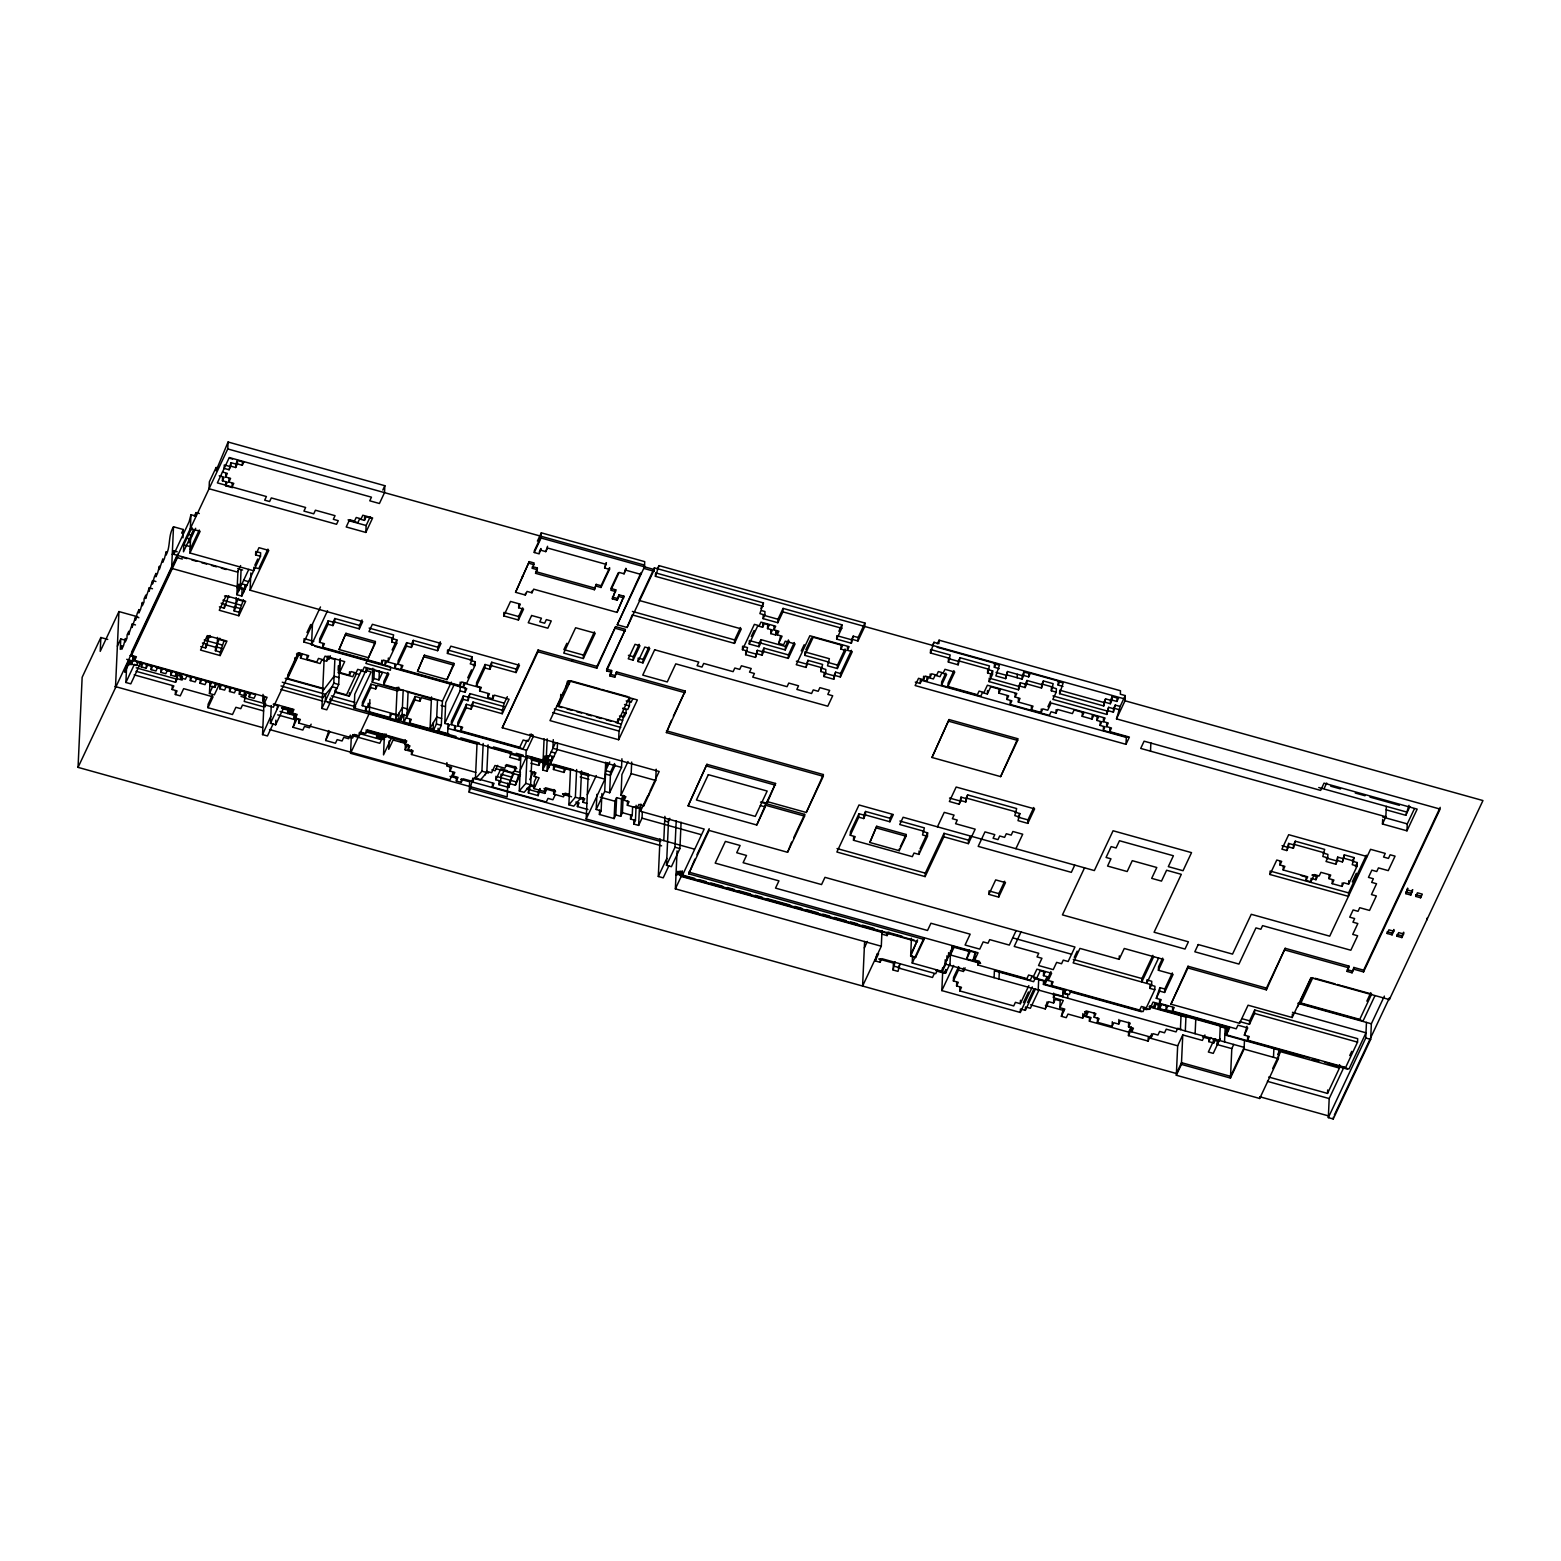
<?xml version="1.0" encoding="UTF-8"?>
<svg xmlns="http://www.w3.org/2000/svg" width="1561" height="1561" viewBox="0 0 1561 1561"><rect width="100%" height="100%" fill="white"/><g stroke="black" fill="none" stroke-linecap="round" stroke-linejoin="round"><path stroke-width="1.5" d="M945.244 959.683L945.049 964.015L1244.156 1047.372L1230.536 1076.329L1181.501 1062.67L1176.409 1073.519L78.05 767.368L82.148 677.298L100.86 637.512L107.729 639.425M100.86 637.512L100.216 651.366L118.948 611.561L137.641 616.771M115.475 687.777L118.948 611.561M124.685 640.049L120.763 638.956L120.295 649.356L121.992 645.727L121.836 649.2L123.553 645.571L125.407 638.488L125.251 641.961L126.948 638.351L127.104 634.878L128.802 631.268L128.646 634.722L132.217 624.029L135.475 624.927M140.997 662.137L130.792 683.855L125.895 682.489L126.675 665.162M128.217 665.006L128.373 661.552L124.821 672.245L129.914 661.396L129.758 664.849L131.456 661.24M132.217 624.029L132.061 627.483L135.612 616.79L138.87 617.707M438.114 728.285L437.919 732.616L441.314 725.377L442.426 701.143L383.713 684.772L388.826 673.923L364.318 667.074L362.601 670.703L357.703 669.337L356.006 672.947L351.108 671.581L349.391 675.211L339.596 672.479L344.688 661.61L325.078 656.147L323.381 659.776L318.483 658.41L316.785 662.02L306.971 659.288L308.668 655.659L298.873 652.927L273.351 707.211L263.672 704.518L267.087 697.279L134.695 660.381L136.392 656.771L131.495 655.405L131.651 651.932L176.569 556.399M131.3 664.693L133.309 657.064L133.153 660.537L255.731 694.704L254.033 698.313L249.136 696.947L249.292 693.494L244.375 692.128L244.218 695.582L239.321 694.216L239.477 690.762L234.579 689.396M135.612 616.79L135.456 620.244L137.309 613.161L139.007 609.551L138.851 613.005L140.549 609.395L142.422 602.312L142.266 605.785L143.963 602.156L144.119 598.702L145.817 595.073L145.661 598.546L149.232 587.834L152.49 588.751M134.695 660.381L134.851 656.927L129.953 655.542M147.866 664.635L146.168 668.264L141.251 666.879L141.407 663.425L136.509 662.059M149.232 587.834L149.056 591.307L152.627 580.594L155.885 581.512M146.168 668.264L146.324 664.791L151.222 666.157L151.066 669.63L155.963 670.996L157.661 667.367M152.627 580.594L152.471 584.068L154.324 576.985L156.022 573.355L155.866 576.829L157.563 573.219L159.437 566.136L159.281 569.589L162.832 558.897L162.676 562.35L164.373 558.74L166.227 551.657L166.071 555.111C170.812 546.233 167.944 535.462 173.505 526.779L183.32 529.511L182.949 537.843M167.476 670.098L165.778 673.728L160.861 672.362L161.017 668.889L156.12 667.523M173.505 526.779L171.632 568.36L245.175 588.848L245.331 585.395L243.477 592.478M240.609 565.589L237.545 572.106L173.798 554.35L173.954 550.877L177.232 551.794M177.271 672.83L175.573 676.459L170.676 675.093L170.832 671.62L165.934 670.254M131.495 655.405L177.427 557.687L177.583 554.233M263.594 710.938L242.501 705.045L240.784 708.674L235.887 707.309L232.491 714.528L207.964 707.699L213.077 696.85L183.652 688.655L180.256 695.874L175.339 694.508L177.056 690.899L172.139 689.533L172.295 686.06M175.573 676.459L175.73 672.986L180.647 674.352L180.491 677.825L185.388 679.191L187.086 675.562M136.061 671.289L175.554 682.294L177.408 675.211L182.305 676.576L182.149 680.05L177.252 678.684L177.408 675.211M175.339 694.508L175.495 691.055M191.964 527.481L183.808 544.848L183.496 551.774L193.701 530.077L190.422 529.159M189.018 539.286L188.861 542.76L195.671 528.281M199.301 513.51L196.023 512.593L195.866 516.067L190.969 514.701L190.344 528.555L200.14 531.286L189.935 553.004L253.682 570.76L253.838 567.306L258.736 568.672L267.926 549.121M189.935 553.004L190.559 539.13L187.3 538.233M192.432 532.047L192.276 535.521L188.998 534.603M196.901 678.313L195.184 681.923L190.286 680.557L190.442 677.084L187.183 676.186M206.696 681.045L204.998 684.655L200.101 683.289L200.257 679.815L195.359 678.45M200.706 646.625L205.603 647.991L205.759 644.517L215.574 647.249L215.398 650.722L220.316 652.088L220.16 655.561L200.549 650.078L207.34 635.62L226.95 641.083L220.16 655.561M205.603 647.991L207.301 644.361L207.652 636.751M207.964 707.699L208.12 704.245L212.218 695.562M219.457 684.011L214.345 694.86L209.447 693.494L209.974 681.942M232.491 487.676L225.623 485.764L227.321 482.154L222.423 480.788L222.579 477.315M211.613 682.411L209.896 686.02L214.813 687.386L214.969 683.933L219.867 685.299L219.711 688.752L224.608 690.118L226.306 686.508M215.398 650.722L217.116 647.113L217.545 637.395M232.238 483.52L232.062 486.973L233.779 483.364L228.862 481.998L230.579 478.368L225.662 477.003L225.818 473.549M225.623 485.764L225.779 482.31M78.05 767.368L227.769 448.944L228.082 442.017L384.845 485.705L384.533 492.632L379.421 503.501L369.762 500.808L371.459 497.178L229.272 457.549L217.369 482.876L266.404 496.535L264.687 500.164L269.604 501.53L271.302 497.92L305.624 507.481L303.927 511.091L313.722 513.823L315.42 510.213L335.049 515.676L333.332 519.306L338.249 520.672L336.552 524.281L209.057 488.749L209.369 481.822L216.179 467.344L216.023 470.817L228.082 442.017M229.233 466.31L224.316 464.944L224.16 468.398L229.077 469.763L230.93 462.68L235.828 464.046L235.672 467.519L230.774 466.154L230.93 462.68M228.862 481.998L229.018 478.525M220.316 652.088L223.867 641.395M219.418 606.819L224.316 608.185L224.472 604.712L234.287 607.463L234.13 610.917L239.028 612.283L238.872 615.756L219.262 610.273L226.052 595.814L245.682 601.278L238.872 615.756M224.316 608.185L228.726 595.678M237.37 463.89L237.526 460.436L242.443 461.802L242.287 465.276L237.37 463.89L235.672 467.519M236.121 689.24L234.423 692.85L229.506 691.484L229.682 688.03L224.764 686.664M234.13 610.917L235.828 607.307L236.257 597.59M257.37 551.911L260.648 552.828L260.492 556.282L241.779 596.087L236.862 594.721L237.974 570.487M238.579 591.112L238.892 584.185L237.174 587.795L242.092 589.16L241.779 596.087M240.277 587.482L241.057 570.175M239.028 612.283L243.438 599.775M359.303 628.849L359.459 625.395L334.815 618.507L334.639 621.98L359.303 628.849L362.718 621.61L250.072 590.214L250.872 572.907M265.35 706.743L265.507 703.27L263.809 706.899L244.199 701.435L246.053 694.352L244.355 697.962L263.965 703.426L262.541 734.607L267.458 735.972L273.116 723.914M260.492 556.282L255.594 554.916L255.75 551.462M263.029 694.391L262.697 701.318L264.746 696.986M263.672 704.518L264.063 696.206M284.161 706.723L275.653 724.811L270.463 723.367L271.263 705.611M275.653 724.811L275.848 720.187M277.253 708.889L277.409 705.416L273.214 704.245M323.868 688.557L287.653 678.469L287.809 674.996L297.741 653.883M475.793 772.422L411.441 754.47L413.138 750.861L408.241 749.495L409.938 745.865L405.04 744.499L406.738 740.89L367.518 729.943L365.801 733.572L360.903 732.207L359.206 735.816L354.308 734.45L352.591 738.08L298.658 723.036L298.814 719.582L293.917 718.216L294.073 714.743L289.175 713.377L289.331 709.923L281.487 707.738M298.658 723.036L300.356 719.426L295.458 718.06L295.614 714.587L290.717 713.221L290.873 709.767L283.029 707.582M295.458 718.06L297.156 714.431L292.258 713.065L292.414 709.611L282.6 706.879M294.619 661.981L294.795 657.825M311.146 724.187L309.449 727.797L304.532 726.431L302.834 730.06L293.019 727.309L295.731 718.431M330.425 655.874L328.708 659.503L328.864 656.03L326.737 661.298L321.839 659.932L320.142 663.542L300.532 658.079L300.727 653.454M313.624 644.771L303.966 642.078L304.122 638.625M306.971 659.288L307.127 655.815M367.908 659.074L365.859 663.425L390.387 670.254L390.543 666.801L311.537 644.771L312.473 623.99M396.689 643.366L391.791 642L391.948 638.527L396.845 639.893L396.689 643.366L388.182 661.454L383.284 660.088L381.586 663.718L322.737 647.308L324.434 643.698L319.537 642.332L319.693 638.859L328.2 620.771L333.098 622.137L332.942 625.59L328.044 624.224L328.2 620.771M322.737 647.308L322.893 643.854M339.791 660.244L338.698 684.499L326.776 709.826L321.878 708.46L324.083 659.971M325.605 694.294L325.273 701.221L330.191 702.587L330.386 697.982M327.166 659.659L327.322 656.186M350.366 735.114L348.669 738.724L343.771 737.358L342.054 740.987L337.156 739.621L335.459 743.231L325.644 740.499L328.864 730.528M321.878 708.46L333.781 683.133L334.893 658.879M338.152 670.313L338.366 665.708M339.069 649.532L345.957 633.317L375.381 641.512L375.303 643.249L368.494 657.727L339.069 649.532L345.957 633.317M339.596 672.479L340.22 658.625M349.391 675.211L349.547 671.737M335.537 692.401L349.274 696.226L349.43 692.752M507.793 783.095L507.169 796.949L350.562 753.28L351.342 735.972M456.124 736.519L354.132 708.109L354.776 694.235L365.781 670.84M348.064 519.891L357.879 522.623L359.576 519.013L364.474 520.379L364.63 516.906M365.82 532.438L372.63 517.959L362.815 515.228L361.118 518.857L356.22 517.491L354.503 521.101L349.605 519.735L346.21 526.974L365.82 532.438L366.133 525.511L370.211 516.828M396.611 715.27L391.713 713.904L390.016 717.514L365.489 710.684L367.186 707.055L362.289 705.689L362.445 702.235L370.952 684.147L375.85 685.513L375.694 688.967L370.796 687.601L370.952 684.147M361.059 670.859L365.976 672.225L366.172 667.601M365.489 710.684L365.645 707.211M368.494 657.727L375.381 641.512M397.45 714.918L368.045 706.704L368.201 703.25M350.562 753.28L369.274 713.494L369.898 699.621M401.645 690.352L372.22 682.157L372.864 668.303M372.22 682.157L373.938 678.528L374.347 669.298M373.938 678.528L378.972 679.933L379.401 670.703M383.03 739.543L378.133 738.177L378.289 734.704L376.591 738.333L376.747 734.86L365.84 731.836M381.586 663.718L381.743 660.244M384.572 739.387L379.674 738.021L379.83 734.548L378.133 738.177M384.494 738.782L381.216 737.865L381.372 734.411L379.674 738.021M383.713 684.772L383.889 681.318L387.967 672.615M385.099 661.766L384.943 665.24L386.64 661.61L396.455 664.342L394.738 667.971L463.383 687.094L465.1 683.484L479.812 687.581L479.637 691.035L489.452 693.786L487.754 697.396L492.652 698.762L494.349 695.152L509.062 699.25L502.252 713.728L472.846 705.513L473.003 702.06L502.427 710.255L502.252 713.728M388.182 661.454L388.338 658.001M385.84 737.397L386.016 733.943L384.299 737.553M391.791 642L393.645 634.917L369.137 628.088M389.118 741.007L388.728 749.319L393.84 738.47M390.016 717.514L390.172 714.04M394.738 667.971L394.894 664.498M475.149 665.24L470.232 663.874L471.949 660.244L447.422 653.415L447.578 649.942L472.105 656.791L470.407 660.401L475.305 661.766L475.149 665.24L466.641 683.328L461.724 681.962L460.027 685.572L401.197 669.181L402.894 665.552L397.996 664.186L398.153 660.732L406.66 642.644L411.558 644.01L411.402 647.464L406.504 646.098L406.66 642.644M547.17 738.86L546.077 762.763L403.597 723.055L403.987 714.392L400.67 719.894L395.753 718.528L397.177 687.347M398.562 690.664L398.718 687.191L397.021 690.821L377.411 685.357L375.694 688.967M369.274 713.494L398.679 721.689L399.089 713.026M401.197 669.181L401.353 665.708M400.67 719.894L400.865 715.27M398.679 721.689L402.094 714.45L403.187 690.196M405.04 744.499L405.236 739.894M412.104 751.739L405.158 749.807L405.47 742.88L400.553 741.495M403.597 723.055L406.992 715.816L408.104 691.562M408.241 749.495L408.455 744.87M432.69 729.416L409.626 722.977L409.782 719.523M413.099 643.854L413.255 640.381L437.782 647.21L437.626 650.683L413.099 643.854L411.402 647.464M411.441 754.47L411.655 749.865M414.933 699.894L415.089 696.44L419.987 697.806L419.831 701.26L414.933 699.894L406.426 718.001L411.324 719.367L409.626 722.977M417.528 671.386L424.416 655.191L453.822 663.386L453.744 665.123L446.953 679.601L417.528 671.386L424.416 655.191M433.353 729.007L430.075 728.089L431.499 696.928M433.412 722.587L433.002 731.25L436.417 724.011L437.509 699.757M533.394 736.304L526.779 750.373L447.89 728.382L449.588 724.772L444.768 723.426L445.705 702.626L453.88 685.259M446.953 679.601L453.822 663.386M447.578 735.309L448.105 723.758M446.895 762.607L446.739 766.061L451.636 767.427L449.939 771.056L454.836 772.422L453.139 776.032L458.036 777.398L456.339 781.027L461.236 782.393L462.934 778.763L472.749 781.495L474.446 777.885L494.056 783.349L492.359 786.978L546.291 802.003L548.009 798.393L552.906 799.759L555.462 794.334M527.208 740.09L523.13 748.773L454.485 729.631L456.183 726.021L451.285 724.655L451.441 721.182L463.344 695.855L468.261 697.221L468.085 700.694L463.188 699.328L463.344 695.855M449.939 771.056L450.095 767.583M454.485 729.631L454.641 726.177M453.139 776.032L453.295 772.578L449.9 779.817L269.526 729.533M531.403 735.875L531.481 734.138L528.086 741.377L523.169 740.012L519.774 747.251L460.924 730.841L462.641 727.231L457.724 725.865L457.88 722.392L466.388 704.304L471.305 705.67L471.149 709.143L466.232 707.777L466.388 704.304M460.027 685.572L460.183 682.118M444.768 723.426L460.066 690.86L460.28 686.235M456.339 781.027L456.495 777.554M460.924 730.841L461.08 727.387M463.383 687.094L463.558 683.64M460.066 690.86L465.041 692.245L465.256 687.62M461.236 782.393L461.393 778.919M468.085 700.694L469.959 693.611L504.281 703.172L502.427 710.255M471.949 660.244L472.105 656.791M661.591 845.828L469.198 792.207L469.666 781.807L460.944 779.388M469.198 792.207L472.905 778.041L472.749 781.495M479.637 691.035L481.354 687.425L476.437 686.06L476.593 682.586L485.1 664.498L490.017 665.864L489.861 669.337L484.944 667.971L485.1 664.498M488.086 744.851L486.817 772.558L480.32 780.11L475.422 778.744L477.003 744.09L327.556 702.45M475.422 778.744L481.92 771.193L483.169 743.485M487.754 697.396L487.91 693.923M491.559 665.708L491.715 662.254L516.223 669.084L516.067 672.557L491.559 665.708L489.861 669.337M492.652 698.762L492.808 695.308M492.359 786.978L492.515 783.505M513.335 771.485L508.769 787.446L498.974 784.715L500.671 781.105L495.774 779.739L495.93 776.266M503.715 615.893L503.871 612.439L518.584 616.536L518.428 620.01L503.715 615.893L510.525 601.434L520.34 604.166L518.642 607.775L523.54 609.141L518.428 620.01M498.974 784.715L499.13 781.261L508.925 783.993L508.769 787.446M649.942 791.134L659.171 771.485L502.271 727.758L538.077 650.039L596.926 666.43L596.829 668.167L537.999 651.757L538.077 650.039M500.671 781.105L500.983 774.178L510.798 776.91M618.332 572.672L610.897 588.477L615.795 589.843L612.322 598.819L617.219 600.185L618.995 594.819L623.912 596.185L617.024 612.4L533.667 589.16L531.969 592.79L527.052 591.424L525.355 595.034L515.559 592.302L529.238 561.628L534.155 562.994L532.36 568.341L537.277 569.706L535.56 573.316L594.409 589.726L596.185 584.38L601.083 585.746L601.005 587.482L596.107 586.097M518.642 607.775L518.798 604.322M522.35 577.824L522.447 576.087M520.496 772.597L514.603 770.958L514.818 766.334M510.486 783.837L515.384 785.203L518.603 775.232M525.355 595.034L525.433 593.297M488.691 747.348L511.325 753.67L509.627 757.28L519.13 759.934L519.286 756.48L509.784 753.826M515.559 592.302L529.238 561.628M531.911 757.065L530.662 784.773L524.164 792.325L519.267 790.959L520.847 756.324L519.13 759.934M532.36 568.341L532.438 566.604L537.355 567.97L537.277 569.706M531.969 592.79L532.047 591.053M539.247 552.126L540.945 548.516L539.169 553.862L534.272 552.496L534.35 550.76L541.16 536.301M525.881 757.144L526.194 750.217M519.267 790.959L525.764 783.407L527.013 755.7L543.091 760.187M535.56 573.316L537.355 567.97M528.379 792.929L528.555 789.456L538.35 792.188L538.194 795.661L528.379 792.929L530.252 785.846L534.174 786.939M534.272 552.496L541.082 538.018L541.316 532.828L644.713 561.648L644.4 568.575L654.196 571.306L654.371 567.853L1125.091 699.055M569.511 794.432L565.141 793.222L563.443 796.851L553.628 794.1L555.345 790.49L545.53 787.759L543.833 791.368L534.018 788.637L539.13 777.788L534.233 776.422L534.428 771.797M534.018 788.637L534.33 781.71L536.379 777.378M540.867 550.252L545.784 551.618L547.56 546.272M530.896 763.212L538.76 765.397L538.916 761.944L531.072 759.758M538.194 795.661L540.047 788.578L538.35 792.188M557.511 742.997L557.218 749.495L546.994 771.212L542.682 770.002L544.087 738.821M544.379 766.392L544.848 755.992L543.15 759.602M539.891 792.032L544.809 793.398L544.965 789.944M546.994 771.212L547.482 760.812M548.711 767.583L549.023 760.656L544.691 759.466L546.389 755.836M550.565 760.5L546.233 759.309L547.931 755.68L547.774 759.153L552.106 760.363L552.262 756.89L550.409 763.973L604.927 779.173L586.195 818.979L694.079 849.047M553.277 739.641L552.887 748.285L621.532 767.427L609.629 792.754L604.712 791.388L605.824 767.134L607.853 762.802M553.453 769.495L553.609 766.041L564.145 768.968L563.989 772.441L553.453 769.495L555.17 765.885L548.867 764.129M553.628 794.1L553.843 789.495M629.454 697.143L617.551 722.47L558.701 706.06L558.858 702.606M560.77 694.372L560.555 698.977L557.16 706.216L562.058 707.582M567.521 681.045L565.667 688.128M568.906 684.362L569.063 680.889M572.321 661.337L572.399 659.601M581.531 770.9L580.263 798.608L573.785 806.159L568.867 804.793L570.448 770.139L565.687 768.812L563.989 772.441M568.867 804.793L575.365 797.242L576.633 769.534M583.326 658.547L595.248 633.22L575.619 627.756L563.716 653.083L583.326 658.547L583.482 655.093L594.409 631.873M587.931 809.515L577.414 806.588L577.57 803.115M586.975 803.408L583.053 802.315L583.268 797.691M594.409 589.726L596.185 584.38M586.195 818.979L588.243 773.944L580.399 771.758M604.614 568.009L606.39 562.662L604.614 568.009L609.512 569.375L601.005 587.482M615.815 814.959L620.732 816.325L621.512 798.998L616.615 797.632L615.815 814.959L614.117 818.569L599.404 814.471L601.122 810.842L596.204 809.476L596.907 794.334M609.512 569.375L609.59 567.658L601.083 585.746M599.404 814.471L599.6 810.139M765.436 803.447L765.261 806.9L756.773 825.008L688.108 805.866L706.918 764.324L775.563 783.466L767.056 801.554L806.276 812.481L823.291 776.305L666.391 732.577L685.181 691.035L616.536 671.893L614.741 677.259L609.844 675.874L611.541 672.264L606.644 670.898L606.722 669.162L624.459 631.464M601.122 810.842L601.902 793.534M604.927 779.173L605.688 762.197M609.844 675.874L611.619 670.528L606.722 669.162M611.541 672.264L611.619 670.528M612.322 598.819L615.795 589.843M596.829 668.167L615.639 626.624L625.434 629.356L606.644 670.898M617.024 612.4L623.912 596.185M609.629 792.754L610.566 771.973L614.527 763.524M614.741 677.259L616.536 671.893M541.082 538.018L654.293 569.57L627.054 627.483L617.258 624.751L641.005 572.672M617.219 600.185L618.995 594.819M617.551 722.47L617.707 718.997L622.605 720.362L619.034 731.075L618.644 739.738L549.999 720.597L568.711 680.791L637.356 699.933L618.644 739.738M624.088 573.804L625.863 568.458L624.088 573.804L619.171 572.438L610.819 590.214L615.717 591.58M614.117 818.569L614.917 801.242L616.615 797.632M622.605 720.362L624.459 713.279M627.054 627.483L632.244 614.897L734.49 643.386L741.299 628.907L639.054 600.419L654.371 567.853M621.532 767.427L621.922 758.763M656.205 769.202L655.698 780.461L643.795 805.788L638.878 804.422L637.181 808.032L627.366 805.3L629.083 801.691L624.166 800.325L625.883 796.695L620.966 795.33L621.922 774.549L628.049 761.514M621.044 715.836L624.302 716.753L626 713.123L626.156 709.67L622.898 708.753M620.732 816.325L622.429 812.696L623.21 795.369L621.512 798.998M624.166 800.325L624.38 795.7M622.8 708.148L627.717 709.514L629.415 705.884L629.727 698.957M633.142 660.166L639.951 645.688L635.054 644.322L628.244 658.801L633.142 660.166L633.298 656.693L639.132 644.283M627.366 805.3L627.581 800.695M620.966 795.33L631.171 773.632L631.698 762.08M642.332 811.661L642.039 818.159L638.644 825.398L633.727 824.032L635.444 820.423L630.527 819.057L630.722 814.725M638.039 661.532L638.195 658.059L643.112 659.425L642.956 662.898L638.039 661.532L644.849 647.054L649.747 648.42L642.956 662.898M630.527 819.057L632.225 815.427L632.634 806.764M633.727 824.032L633.922 819.701M635.444 820.423L636.127 805.261M638.644 825.398L639.425 808.071L641.122 804.461M914.434 940.288L679.074 874.687L680.772 871.058L680.616 874.531L682.333 870.901L682.079 876.092L704.206 829.067L640.459 811.291L640.79 804.149M643.795 805.788L643.873 804.052M763.309 606.39L655.425 576.321L655.581 572.867L763.466 602.936L759.895 613.629L764.812 614.995L763.095 618.624L777.807 622.722L782.92 611.873L783.076 608.4L841.906 624.81L841.75 628.263L836.657 639.112L851.369 643.23L853.223 636.147L858.121 637.512L857.965 640.966L853.067 639.6M857.965 640.966L864.774 626.488L864.931 623.034L658.996 565.628L655.425 576.321M648.888 794.939L648.966 793.203M668.889 865.789L663.21 877.848L658.313 876.482L660.01 838.803M666.391 732.577L671.386 720.362M663.796 840.598L664.888 816.344M681.103 822.218L679.913 848.599L671.406 866.687L666.488 865.321L668.596 819.135M666.488 865.321L674.996 847.233L676.206 820.852M864.618 941.439L862.589 986.045L881.302 946.239L675.367 888.853L677.084 850.882M679.074 874.687L679.23 871.214L677.533 874.823L677.689 871.37L675.991 874.98M911.448 938.278L910.648 956.171L915.546 957.537L924.053 939.449L688.694 873.848L694.899 859.096M688.108 805.866L706.918 764.324M734.49 643.386L734.646 639.932L740.48 627.522M747.368 651.074L742.451 649.708L742.607 646.234L747.524 647.6L745.651 654.683L755.465 657.415L757.319 650.332L762.217 651.698L762.061 655.171L757.163 653.805M745.651 654.683L745.807 651.23M749.221 643.991L749.378 640.517L759.173 643.249L759.017 646.722L749.221 643.991L757.729 625.883L762.627 627.249L764.324 623.639L769.241 625.005L767.524 628.615L772.441 630L770.724 633.61L775.641 634.976L777.339 631.366L777.183 634.82L782.081 636.186L778.685 643.425L783.583 644.791L785.281 641.181L795.095 643.913L788.285 658.391L763.778 651.542L763.934 648.088L788.442 654.918L788.285 658.391M755.465 657.415L757.319 650.332M760.734 643.093L760.89 639.639L785.398 646.469L785.242 649.922L760.734 643.093L759.017 646.722M762.627 627.249L762.783 623.795M763.095 618.624L763.27 615.151L777.963 619.249L777.807 622.722M764.812 614.995L764.968 611.541L761.69 610.624M756.773 825.008L765.358 805.183L804.578 816.11L787.564 852.286L709.104 830.432L688.694 873.848M767.524 628.615L767.68 625.161M770.724 633.61L770.9 630.137M777.183 634.82L778.88 631.21L773.983 629.844L774.139 626.371M762.061 801.925L766.978 803.291L767.056 801.554M775.641 634.976L775.797 631.503M778.685 643.425L780.539 636.342M766.978 803.291L775.563 783.466M787.564 852.286L791.642 842.042M829.223 662.196L804.715 655.366L804.871 651.893L829.379 658.722L827.525 665.806L837.34 668.537L845.847 650.449L840.93 649.083L841.086 645.63M840.384 676.986L852.286 651.659L847.389 650.293L849.086 646.683L809.866 635.737L796.247 664.693L806.061 667.425L807.915 660.342L822.627 664.44L820.774 671.523L825.671 672.889L823.974 676.518L833.769 679.25L835.623 672.167L840.54 673.532L840.384 676.986L835.467 675.62M806.061 667.425L807.915 660.342M804.578 816.11L804.656 814.374L760.519 802.081M806.276 812.481L823.369 774.568L666.469 730.841M820.774 671.523L820.93 668.069M823.974 676.518L824.13 673.045L833.925 675.776L833.769 679.25M825.671 672.889L825.828 669.435L822.549 668.518M823.291 776.305L823.369 774.568M836.657 639.112L836.813 635.659L851.525 639.756L851.369 643.23M837.34 668.537L837.496 665.084L845.047 649.005M847.389 650.293L847.545 646.839M922.688 831.486L927.605 832.852L927.449 836.325L918.941 854.413L914.024 853.047L912.326 856.657L853.496 840.267L855.194 836.657L850.277 835.272L850.452 831.818L858.94 813.73L863.857 815.096L863.701 818.549L858.784 817.183L858.94 813.73M853.496 840.267L853.652 836.794M865.399 814.94L865.555 811.466L890.063 818.296L889.907 821.769L865.399 814.94L863.701 818.549M869.828 842.472L876.697 826.276L906.121 834.472L906.043 836.208L899.234 850.686L869.828 842.472L876.697 826.276M937.439 970.083L935.741 973.693L881.809 958.669L880.092 962.278L875.194 960.913L877.048 953.83M880.092 962.278L880.248 958.825M881.302 946.239L881.926 932.385L680.674 876.287M882.355 930.746L882.199 934.219L887.097 935.585L888.814 931.976M887.097 935.585L887.253 932.112M934.2 973.849L932.483 977.479L898.16 967.898L899.877 964.288L898.004 971.371L893.107 970.005L893.419 963.078L878.706 958.981M899.234 850.686L899.312 848.95M893.107 970.005L895.019 961.771M915.292 682.098L920.19 683.464L920.366 679.991L1126.301 737.397L1125.988 744.324L915.136 685.552L918.531 678.313L923.449 679.679L925.146 676.069L930.044 677.435L931.741 673.806L936.659 675.172L938.356 671.562L943.254 672.928L944.951 669.318L954.766 672.05L947.956 686.508L977.381 694.723L979.079 691.094L983.976 692.46L987.391 685.22L1016.816 693.435L1015.099 697.045L1020.016 698.411L1018.318 702.04L1033.011 706.138L1031.314 709.748L1041.128 712.479L1042.826 708.87L1047.724 710.235L1051.138 702.996L1105.071 718.021L1103.373 721.65L1108.271 723.016L1106.573 726.626L1111.471 727.992L1109.773 731.621L1129.383 737.085L1125.988 744.324M923.449 679.679L923.605 676.225M946.122 963.41L942.337 971.449L912.229 963.039L912.561 955.781M918.941 854.413L919.097 850.96M920.19 683.464L921.907 679.835L926.805 681.201L926.961 677.747M915.546 957.537L915.624 955.82M910.648 956.171L917.536 939.976L910.726 954.454M950.064 658.449L930.454 652.986L930.61 649.513L950.22 654.996L948.366 662.079L958.161 664.81L960.035 657.727L989.44 665.923L987.586 673.006L992.484 674.372L989.089 681.611L1018.513 689.806L1020.367 682.723L1025.265 684.089L1025.109 687.562L1020.211 686.196M930.044 677.435L930.2 673.962M927.449 836.325L922.531 834.959L924.385 827.876L899.877 821.047M1363.553 971.918L1363.631 970.181L1353.836 967.449L1353.758 969.186L1363.553 971.918L1440.12 809.086L1116.505 718.88L1125.013 700.791L1125.247 695.582L1120.33 694.216L1120.486 690.762L939.078 640.186L938.922 643.659L934.005 642.293L930.454 652.986M889.907 821.769L893.321 814.53L858.999 804.969L836.872 852.013L925.127 876.599L925.302 873.145L944.015 833.34L968.522 840.169L968.366 843.642L943.859 836.794L944.015 833.34M931.976 757.475L949.068 719.562L1017.713 738.704L1017.635 740.421L1000.621 776.617L931.976 757.475L949.068 719.562M924.053 939.449L924.132 937.712L912.229 963.039M1127.842 737.241L1103.315 730.411L1105.032 726.782L1100.115 725.416L1101.832 721.806L1096.915 720.441L1098.612 716.811L1093.715 715.445L1092.017 719.075L1082.202 716.343L1083.919 712.714L1074.105 709.982L1072.407 713.592L1057.695 709.494L1055.997 713.123L1051.08 711.757L1049.382 715.367L1010.162 704.44L1011.86 700.811L1006.962 699.445L1008.66 695.835L998.845 693.104L1000.562 689.474L990.747 686.742L987.352 693.982L982.435 692.616L980.737 696.245L941.517 685.299L941.673 681.845L945.751 673.162M948.366 662.079L948.522 658.605L958.317 661.337L958.161 664.81M947.956 686.508L948.112 683.055L953.947 670.645M942.337 971.449L942.493 967.976M1032.289 986.923L1020.289 1012.465L941.829 990.591L942.668 972.113M935.898 970.24L945.693 972.971L945.849 969.498L944.151 973.127L936.307 970.942M946.746 960.386L946.961 955.781M948.444 956.776L948.639 952.62M949.947 965.381L950.629 950.376M951.859 949.537L952.015 946.083M952.112 951.371L952.288 947.898M1014.962 812.188L1019.86 813.554L1018.006 820.637L1027.801 823.369L1034.611 808.891L956.171 787.037L949.361 801.495L959.156 804.227L961.03 797.144L965.927 798.53L965.771 801.983L960.874 800.617L961.03 797.144M953.381 980.952L953.537 977.479L958.649 966.63L958.474 970.103L953.381 980.952L958.278 982.318L956.581 985.947L961.478 987.313L959.781 990.923L1013.713 1005.947L1015.411 1002.338L1020.328 1003.703L1028.836 985.615M956.581 985.947L956.737 982.474M965.771 801.983L967.625 794.9L1016.66 808.559L1014.806 815.642L1019.704 817.027M959.781 990.923L959.937 987.45M958.474 970.103L963.391 971.469L963.547 967.996M980.249 962.708L966.669 958.942L969.381 950.044M977.869 964.971L978.025 961.517L973.127 960.152L974.981 953.069L974.669 959.995L979.567 961.361L977.869 964.971L1026.904 978.649L1028.601 975.02L1033.499 976.386L1036.914 969.147L1051.626 973.244L1048.212 980.484L1053.129 981.849L1051.412 985.479L1139.686 1010.084L1141.384 1006.455L1146.281 1007.821L1154.789 989.733L1154.945 986.259L1150.047 984.893L1149.891 988.367L1154.789 989.733M987.586 673.006L987.742 669.532L992.659 670.898L992.484 674.372M987.352 693.982L987.508 690.528M989.089 681.611L989.245 678.137L1018.67 686.352L1018.513 689.806M999.255 668.654L994.357 667.288L994.513 663.815L999.411 665.201L995.859 675.893L1005.655 678.625L1007.508 671.542L1022.221 675.64L1022.065 679.113L1007.352 675.015M988.874 894.375L989.03 890.902L998.845 893.653L998.689 897.107L988.874 894.375L995.684 879.897L1005.499 882.628L998.689 897.107M998.845 693.104L999.001 689.63M1000.621 776.617L1017.713 738.704M1005.655 678.625L1007.508 671.542M994.084 977.674L994.396 970.747L1033.616 981.693L1035.314 978.064L1045.129 980.796L1044.972 984.269L1064.582 989.733L1064.426 993.186L1069.324 994.552L1071.041 990.942M1006.962 699.445L1007.118 695.991M1010.162 704.44L1010.318 700.967M998.981 979.04L999.294 972.113M1015.099 697.045L1015.255 693.591M1017.167 677.747L1017.323 674.274M1018.318 702.04L1018.474 698.567M1023.762 675.484L1023.938 672.03L1028.836 673.396L1028.679 676.85L1023.762 675.484L1022.065 679.113M1026.826 683.933L1026.982 680.479L1041.675 684.577L1041.519 688.03L1026.826 683.933L1025.109 687.562M1031.314 709.748L1031.47 706.294M1027.801 823.369L1027.958 819.915L1033.792 807.505M1020.328 1003.703L1020.484 1000.25M1020.289 1012.465L1020.445 1008.991L1025.343 1010.357L1035.548 988.659M1025.343 1010.357L1025.499 1006.904M1041.128 712.479L1041.285 709.026M1041.519 688.03L1043.392 680.947L1053.187 683.698L1051.333 690.782L1056.231 692.147L1052.836 699.367L1106.769 714.411L1108.622 707.328L1113.539 708.694L1113.383 712.167L1108.466 710.782M1051.333 690.782L1051.49 687.308L1056.387 688.674L1056.231 692.147M1038.202 989.986L1038.689 979.586M1048.212 980.484L1048.368 977.03L1043.47 975.664L1043.626 972.191M1062.729 996.816L1063.041 989.889L1043.431 984.425L1043.587 980.952L1033.772 978.22M1055.997 713.123L1056.153 709.65M1063.002 686.43L1058.104 685.064L1058.26 681.591L1063.158 682.957L1059.587 693.669L1103.725 705.962L1105.578 698.879L1110.495 700.245L1110.339 703.718L1105.422 702.333M1030.553 1004.796L1045.265 1008.913L1047.119 1001.83M1059.587 693.669L1059.743 690.196L1103.881 702.489L1103.725 705.962M1046.67 980.64L1046.826 977.186L1043.431 984.425M1051.412 985.479L1051.568 982.006M1181.014 1029.206L1177.755 1028.289L1176.038 1031.899L1166.243 1029.167L1164.545 1032.797L1159.628 1031.431L1157.93 1035.041L1153.033 1033.675L1151.335 1037.304L1131.705 1031.821L1133.423 1028.211L1128.505 1026.845L1130.223 1023.216L1120.408 1020.484L1118.71 1024.114L1113.793 1022.748L1112.095 1026.358L1097.383 1022.26L1099.1 1018.65L1094.183 1017.284L1095.881 1013.655L1086.085 1010.923L1082.69 1018.162L1067.978 1014.065L1066.261 1017.674L1061.363 1016.309L1064.778 1009.069L1059.86 1007.704L1063.275 1000.464L1053.46 997.733L1053.675 993.128M1045.265 1008.913L1048.68 1001.674L1053.577 1003.04L1053.734 999.567M1059.86 1007.704L1060.173 1000.777L1055.275 999.411L1053.577 1003.04M1061.363 1016.309L1063.217 1009.226M1067.626 998.181L1067.783 994.708L1062.885 993.342L1064.582 989.733M1082.202 716.343L1082.358 712.87M1092.017 719.075L1092.173 715.601M1082.69 1018.162L1082.885 1013.538M1096.915 720.441L1097.071 716.967M1150.633 1035.645L1148.076 1041.07L1128.466 1035.606L1128.623 1032.133L1089.402 1021.206L1091.1 1017.577L1086.202 1016.211L1086.358 1012.757M1100.115 725.416L1100.271 721.962M1089.402 1021.206L1089.558 1017.733L1082.593 1015.801M1103.373 721.65L1103.529 718.177M1103.315 730.411L1103.49 726.938M1106.769 714.411L1108.622 707.328M1106.573 726.626L1106.729 723.172M1094.183 1017.284L1094.398 1012.66M1109.773 731.621L1109.93 728.148M1097.383 1022.26L1097.598 1017.635M1112.037 700.089L1112.193 696.635L1117.091 698.001L1116.935 701.455L1112.037 700.089L1110.339 703.718M1113.383 712.167L1115.237 705.084L1120.135 706.45L1116.505 718.88M1112.095 1026.358L1112.31 1021.753M1149.891 988.367L1151.589 984.737L1073.129 962.883L1079.939 948.405L1119.159 959.332L1119.315 955.878M1118.71 1024.114L1118.905 1019.489M1128.505 1026.845L1128.72 1022.221M1131.705 1031.821L1131.862 1028.367L1128.466 1035.606M1150.496 751.153L1150.886 742.841M1152.857 955.332L1141.93 978.552L1141.774 982.006L1153.696 956.678M1148.076 1041.07L1148.233 1037.597L1177.657 1045.811L1176.331 1075.256L1259.688 1098.476L1278.4 1058.69L1278.791 1050.026M1069.48 991.098L1143.042 1011.606L1144.74 1007.977L1149.637 1009.343L1149.794 1005.889L1154.711 1007.255L1156.408 1003.625L1161.306 1004.991L1159.608 1008.621L1228.253 1027.743L1228.097 1031.216M1151.589 984.737L1151.745 981.284L1146.847 979.918L1146.691 983.371L1158.594 958.044M1151.335 1037.304L1151.491 1033.831M1154.711 1007.255L1154.867 1003.782L1153.15 1007.411L1149.891 1006.494M1188.019 966.259L1187.941 967.976L1266.381 989.85L1266.459 988.113L1188.019 966.259L1170.926 1004.172L1239.571 1023.294L1239.649 1021.577L1249.463 1024.309L1249.62 1020.835L1254.712 1009.987L1357.68 1038.689L1357.524 1042.143L1345.621 1067.47L1247.551 1040.153L1249.249 1036.524L1244.351 1035.158L1247.746 1027.918L1237.951 1025.187L1236.253 1028.816L1172.506 1011.04L1174.204 1007.43L1159.491 1003.313L1161.189 999.703L1156.291 998.338L1159.843 987.625L1164.76 989.011L1164.604 992.464L1159.686 991.098L1159.843 987.625M1164.604 992.464L1173.111 974.376L1158.399 970.279L1158.555 966.805L1162.633 958.122M1309.757 1058.065L1226.4 1034.826L1226.712 1027.899L1158.067 1008.777L1158.223 1005.304M1159.491 1003.313L1159.647 999.86M1159.608 1008.621L1159.764 1005.147L1156.486 1004.23M1226.4 1034.826L1229.795 1027.587L1166.047 1009.83L1166.204 1006.357M1172.506 1011.04L1172.662 1007.567M1180.409 1029.616L1181.033 1015.762M1176.331 1075.256L1181.423 1064.387L1182.77 1034.943L1202.38 1040.407L1204.936 1034.982M1185.306 1030.982L1185.931 1017.128L1148.994 1006.825M1195.121 1033.714L1195.804 1018.553M1215.668 1038.865L1213.736 1043.002L1208.819 1041.636L1208.975 1038.163M1213.736 1043.002L1213.892 1039.528M1181.423 1064.387L1230.458 1078.066L1231.805 1048.621L1217.092 1044.524L1217.248 1041.05L1213.034 1039.88M1219.629 1040.543L1220.253 1026.689L1225.17 1028.055L1224.526 1041.909M1244.351 1035.158L1247.063 1026.26M1230.458 1078.066L1244.078 1049.109L1244.468 1040.446M1247.551 1040.153L1247.707 1036.68M1249.463 1024.309L1254.556 1013.44L1254.712 1009.987M1259.688 1098.476L1259.766 1096.759L1328.411 1115.881M1269.971 874.492L1270.127 871.038L1348.587 892.892L1348.431 896.365L1269.971 874.492L1276.781 860.033L1281.679 861.399L1279.981 865.009L1284.879 866.375L1283.181 869.984L1307.708 876.833L1306.011 880.443L1310.908 881.809L1314.303 874.57L1319.201 875.936L1320.918 872.326L1330.713 875.058L1329.016 878.667L1333.914 880.033L1332.216 883.663L1342.031 886.394L1343.728 882.785L1348.626 884.15L1357.133 866.043L1357.29 862.589L1352.392 861.223L1354.089 857.594L1344.294 854.862L1342.421 861.945L1337.523 860.579L1337.679 857.126L1342.577 858.491M1279.981 865.009L1280.137 861.535M1273.483 1057.304L1273.893 1048.66M1283.181 869.984L1283.337 866.531M1367.143 856.56L1288.684 834.686L1281.893 849.164L1286.791 850.53L1288.645 843.447L1293.542 844.813L1293.386 848.286L1288.488 846.921L1288.645 843.447M1266.381 989.85L1285.191 948.308L1348.919 966.083L1347.143 971.43L1352.041 972.796L1353.758 969.186M1293.386 848.286L1295.259 841.203L1324.665 849.399L1322.811 856.482L1327.709 857.848L1326.011 861.477L1335.826 864.209L1337.523 860.579M1239.571 1023.294L1248.078 1005.206L1292.215 1017.518L1292.371 1014.045M1306.011 880.443L1306.167 876.989L1301.25 875.623M1342.226 985.85L1371.651 994.045L1359.748 1019.372L1300.898 1002.982L1301.054 999.508L1310.986 978.415M1310.908 881.809L1311.064 878.355L1315.962 879.721L1317.66 876.092L1312.762 874.726M1315.962 879.721L1316.118 876.248L1311.923 875.077M1327.709 857.848L1327.884 854.394L1322.967 853.028M1329.016 878.667L1329.172 875.214M1332.216 883.663L1332.372 880.189M1335.826 864.209L1337.679 857.126M1268.703 1077.031L1327.533 1093.422L1327.689 1089.968M1384.373 996.113L1371.358 1023.782L1370.656 1039.372L1333.231 1118.983L1328.333 1117.617L1329.192 1098.573L1343.962 1067.139M1342.031 886.394L1342.187 882.921M1342.421 861.945L1344.294 854.862M1333.231 1118.983L1333.309 1117.247M1327.533 1093.422L1339.436 1068.095L1339.592 1064.641M1348.626 884.15L1348.782 880.677M1347.143 971.43L1348.919 966.083M1357.133 866.043L1352.236 864.677L1354.089 857.594M1352.041 972.796L1353.836 967.449M1328.333 1117.617L1365.758 1038.006L1366.46 1022.416M1382.461 823.993L1385.856 816.754L1140.701 748.421L1144.096 741.182L1320.626 790.393L1324.021 783.154L1417.173 809.125L1406.968 830.823L1382.461 823.993L1382.675 819.369M1385.856 816.754L1386.324 806.374M1387.183 933.478L1387.261 931.741L1392.158 933.107L1392.08 934.844L1387.183 933.478L1388.88 929.849L1393.778 931.215L1392.08 934.844M1292.215 1017.518L1310.928 977.713L1389.368 999.567L1389.446 997.85L1334.323 1115.1M1393.778 931.215L1393.856 929.497L1392.158 933.107M1396.978 936.21L1397.056 934.473L1401.973 935.839L1401.895 937.576L1396.978 936.21L1398.676 932.6L1403.593 933.966L1401.895 937.576M1386.168 809.827L1405.798 815.291L1409.017 805.32M1406.968 830.823L1407.281 823.896L1414.442 808.696M1403.593 933.966L1403.671 932.229L1401.973 935.839M1405.895 893.673L1407.671 888.326L1405.895 893.673L1410.793 895.038L1412.568 889.692L1410.793 895.038M1415.69 896.404L1415.768 894.668L1420.686 896.034L1420.608 897.77L1415.69 896.404L1417.408 892.794L1422.305 894.16L1420.608 897.77M1426.813 919.956L1426.891 918.239M262.541 734.607L270.775 716.44M117.368 646.195L120.763 638.956M181.622 533.14L183.32 529.511M172.256 554.506L173.954 550.877M190.969 514.701L189.115 521.784L173.798 554.35M194.325 516.223L196.023 512.593M134.851 656.927L131.456 664.147L136.353 665.513L138.051 661.903M125.895 682.489L134.383 664.401L139.3 665.766M190.091 549.531L199.281 529.999M222.423 480.788L224.121 477.159L219.223 475.793M225.662 477.003L227.36 473.393L222.462 472.027M229.077 469.763L230.774 466.154M235.828 464.046L237.526 460.436M141.251 666.879L142.949 663.269M242.287 465.276L243.984 461.646M151.066 669.63L152.763 666.001M160.861 672.362L162.578 668.732M170.676 675.093L172.373 671.464M172.139 689.533L173.837 685.923L134.148 674.84M175.554 682.294L177.252 678.684M180.491 677.825L182.188 674.196M207.457 640.908L210.013 635.483M190.286 680.557L191.983 676.928M240.433 584.029L238.735 587.638L243.633 589.004M236.862 594.721L248.784 569.394M255.594 554.916L258.989 547.677L268.785 550.428L250.072 590.214M215.574 647.249L219.828 638.215M234.287 607.463L238.54 598.409M254.814 565.238L257.721 559.033M200.101 683.289L201.798 679.679M209.447 693.494L212.842 686.255M214.813 687.386L216.511 683.777M219.711 688.752L221.408 685.142M229.506 691.484L231.223 687.874M239.321 694.216L241.018 690.606M244.218 695.582L245.936 691.972M249.136 696.947L250.833 693.338M306.971 632.576L310.737 624.537M303.966 642.078L320.473 606.956M287.653 678.469L299.556 653.122M364.474 520.379L366.172 516.75L371.089 518.115M300.532 658.079L302.229 654.449L297.312 653.083M270.463 723.367L278.97 705.279L274.053 703.913M382.816 490.056L384.845 485.705M311.537 644.771L327.537 610.722M319.537 642.332L328.044 624.224M289.331 709.923L287.634 713.533L287.79 710.06L281.897 708.421M289.175 713.377L290.873 709.767M333.098 622.137L334.815 618.507M290.717 713.221L292.414 709.611M332.942 625.59L334.639 621.98M292.258 713.065L293.956 709.455L279.243 705.357M293.917 718.216L295.614 714.587M293.019 727.309L296.434 720.089L277.663 714.86M359.459 625.395L362.015 619.971M339.752 669.006L338.054 672.635L352.766 676.733L354.464 673.103L359.362 674.469M356.415 673.747L346.503 694.86L335.186 691.699M325.644 740.499L329.742 731.816M349.274 696.226L361.528 670.157M365.976 672.225L367.674 668.596L382.386 672.713L378.972 679.933M354.132 708.109L371.147 671.913L366.601 670.645M362.289 705.689L370.796 687.601M392.123 649.961L396.845 639.893M368.045 706.704L369.742 703.094M397.996 664.186L406.504 646.098M411.558 644.01L413.255 640.381M381.216 737.865L382.913 734.255L382.757 737.709L384.455 734.099L383.518 754.88L392.026 736.792M437.782 647.21L440.319 641.786M406.582 714.528L415.089 696.44M437.626 650.683L441.022 643.444L372.377 624.302L368.981 631.542L393.489 638.39M419.831 701.26L421.529 697.65L431.343 700.382M447.422 653.415L450.836 646.176L519.481 665.318L516.067 672.557M405.158 749.807L407.694 744.363M442.426 701.143L451.344 682.137M467.734 677.845L471.52 669.806M473.412 665.786L475.305 661.766M465.041 692.245L466.759 688.616L314.756 646.254M537.413 541.101L541.316 532.828M451.285 724.655L463.188 699.328M468.261 697.221L469.959 693.611M457.724 725.865L466.232 707.777M476.437 686.06L484.944 667.971M471.305 705.67L473.003 702.06M490.017 665.864L491.715 662.254M471.149 709.143L472.846 705.513M545.784 551.618L547.482 547.989L606.312 564.399M518.584 616.536L522.681 607.853M516.223 669.084L518.779 663.659M504.281 703.172L507.345 696.655M502.271 727.758L537.999 651.757M484.983 774.978L486.681 771.349L491.598 772.715L494.993 765.495L504.808 768.227L506.505 764.597L516.32 767.329L514.603 770.958M497.666 765.358L495.11 770.783L491.832 769.866M495.774 779.739L500.866 768.871L507.403 770.705M500.827 777.632L504.223 770.393L514.037 773.124L508.925 783.993M566.858 643.288L563.872 649.63L583.482 655.093M520.203 770.178L527.013 755.7M515.384 785.203L520.476 774.354M562.272 695.367L563.97 691.738M558.701 706.06L570.604 680.733L600.029 688.928M529.764 779.622L532.828 773.105M538.76 765.397L540.457 761.788L544.652 762.958M534.233 776.422L535.93 772.793L530.038 771.154M542.682 770.002L555.443 742.86M596.926 666.43L615.639 626.624M617.258 624.751L644.478 566.838M544.809 793.398L546.838 789.066M657.298 569.238L658.996 565.628M643.112 659.425L648.947 647.015M577.414 806.588L579.131 802.959L575.853 802.061M583.053 802.315L584.751 798.686L580.399 797.476M587.307 794.725L596.302 775.563M632.81 698.665L631.112 702.274L626.215 700.909M609.746 761.924L605.668 770.607L610.566 771.973M615.366 764.89L610.41 775.427L605.512 774.061M596.204 809.476L604.712 791.388M673.357 716.167L685.181 691.035M640.459 811.291L647.952 795.369M760.909 608.361L763.466 602.936M742.451 649.708L754.373 624.361L759.27 625.727L760.968 622.117L775.68 626.215L773.983 629.844M751.27 636.498L754.1 630.468M669.825 818.315L668.108 821.925L664.849 821.008M759.173 643.249L760.89 639.639M762.217 651.698L763.934 648.088M777.963 619.249L783.076 608.4M762.061 655.171L763.778 651.542M658.313 876.482L666.82 858.394M785.398 646.469L788.461 639.951M785.242 649.922L789.32 641.239M675.367 888.853L682.157 874.375M788.442 654.918L794.276 642.508M696.928 854.745L709.182 828.696M801.261 650.898L804.188 644.693M805.808 649.883L811.486 637.825M804.715 655.366L813.222 637.259L842.647 645.473L840.93 649.083M838.862 631.307L841.906 624.81M833.925 675.776L835.623 672.167M851.525 639.756L853.223 636.147M840.54 673.532L851.447 650.313M858.121 637.512L864.931 623.034M793.651 837.789L804.656 814.374M932.307 645.903L934.005 642.293M937.361 643.815L939.078 640.186M850.277 835.272L858.784 817.183M863.857 815.096L865.555 811.466M926.805 681.201L928.502 677.591L933.4 678.957L935.117 675.328L940.015 676.693L941.712 673.084L946.61 674.45L941.517 685.299M958.317 661.337L960.035 657.727M890.063 818.296L891.78 814.686M900.287 846.882L906.121 834.472M990.103 676.342L992.659 670.898M994.357 667.288L996.055 663.679L937.205 647.269M864.326 947.937L867.37 941.439M920.034 848.93L927.605 832.852M937.439 826.842L944.249 812.364L954.064 815.096L952.366 818.705L957.264 820.071L955.566 823.701L975.176 829.164L968.366 843.642M875.194 960.913L878.589 953.673M925.127 876.599L943.859 836.794M959.156 804.227L960.874 800.617M1022.221 675.64L1023.938 672.03M965.927 798.53L967.625 794.9M1018.67 686.352L1020.367 682.723M1025.265 684.089L1026.982 680.479M1028.679 676.85L1030.377 673.24L1059.802 681.435L1058.104 685.064M968.522 840.169L970.22 836.559M1041.675 684.577L1043.392 680.947M1047.88 706.762L1050.436 701.338M941.634 971.254L953.556 945.927M953.83 947.742L950.415 954.981L980.62 963.41M1019.86 813.554L1018.162 817.164L1027.958 819.915M945.693 972.971L949.79 964.288M941.829 990.591L953.654 965.459M1015.899 848.696L1022.709 834.218L1012.894 831.486L1011.196 835.115L1006.299 833.75L1004.601 837.359L999.684 835.994L997.986 839.623L993.089 838.257L994.786 834.628L984.971 831.896L978.181 846.374L1071.334 872.345L1074.748 865.106M966.669 958.942L970.083 951.703L952.093 946.688M998.845 893.653L1004.679 881.243M963.391 971.469L965.088 967.84M973.127 960.152L974.825 956.522M974.669 959.995L978.064 952.756L688.772 872.111M1103.881 702.489L1105.578 698.879M1110.495 700.245L1112.193 696.635M1113.539 708.694L1115.237 705.084M1116.935 701.455L1118.632 697.845M1120.135 706.45L1125.247 695.582M1016.133 930.61L1009.323 945.088L989.713 939.624L987.996 943.234L983.176 941.888L979.762 949.127L965.069 945.029L970.161 934.18L930.941 923.253L927.527 930.473L775.524 888.111L778.939 880.872L715.192 863.116L725.397 841.399L740.109 845.496L736.714 852.735L746.509 855.467L743.114 862.706L821.554 884.58L824.969 877.341L1074.963 947.02L1068.153 961.498L1063.256 960.132L1061.558 963.742L1056.641 962.376L1053.246 969.615L1038.533 965.518L1041.948 958.278L1037.031 956.913L1038.728 953.283L1014.221 946.454L1021.031 931.976M1084.544 867.838L1062.436 914.883L1185.014 949.049L1188.409 941.81L1154.086 932.229L1181.306 874.336L1166.613 870.238L1161.501 881.106L1151.686 878.355L1156.799 867.506L1132.271 860.677L1127.179 871.526L1107.569 866.062L1110.964 858.823L1106.066 857.457L1111.159 846.608L1116.076 847.974L1119.471 840.735L1173.404 855.76L1168.311 866.628L1183.023 870.726L1191.531 852.638L1113.071 830.764L1094.359 870.57L903.117 817.262L899.721 824.501L924.229 831.33M1023.431 1002.611L1028.445 991.976M1027.548 1002.552L1033.655 989.537M1043.47 975.664L1045.168 972.035L1040.27 970.669L1036.875 977.908L1031.958 976.542L1030.26 980.171L995.938 970.591M1039.158 989.654L1030.397 1008.269L1027.138 1007.352M1044.972 984.269L1050.924 971.605M1053.46 997.733L1055.158 994.123L1063.334 996.406M1074.261 957.342L1077.188 951.137M1064.426 993.186L1066.124 989.576M1086.202 1016.211L1087.9 1012.601L1084.622 1011.684M1119.159 959.332L1124.271 948.483L1163.491 959.41L1158.399 970.279M1128.623 1032.133L1131.179 1026.709M1149.637 1009.343L1153.052 1002.103L1167.765 1006.201L1166.047 1009.83M1156.291 998.338L1159.686 991.098M1164.76 989.011L1172.311 972.913M1158.067 1008.777L1159.764 1005.147M1170.926 1004.172L1187.941 967.976M1177.657 1045.811L1182.77 1034.943M1286.791 850.53L1288.488 846.921M1293.542 844.813L1295.259 841.203M1324.138 788.442L1326.694 783.017M1208.819 1041.636L1210.77 1037.499M1214.302 1039.353L1208.351 1052.016L1213.248 1053.382L1220.195 1038.611M1217.092 1044.524L1219.648 1039.08M1226.556 1031.372L1224.858 1034.982L1303.298 1056.856M1231.805 1048.621L1233.775 1044.387M1266.459 988.113L1285.191 948.308M1355.397 866.609L1357.29 862.589M1352.294 881.906L1356.333 873.301M1348.587 892.892L1366.324 855.194M1297.659 1006.747L1299.357 1003.138L1363.104 1020.894L1374.773 996.094M1300.898 1002.982L1312.821 977.654M1277.776 1054.573L1279.766 1050.338M1272.664 1068.583L1280.605 1051.704L1339.436 1068.095M1405.798 815.291L1409.876 806.608M1363.631 970.181L1440.198 807.349M1366.851 1001.147L1370.812 992.698M1349.738 1055.568L1351.728 1051.353M1389.368 999.567L1482.95 800.559L1125.013 700.791M395.753 718.528L402.406 707.523L407.304 708.889M430.075 728.089L436.729 717.084L441.626 718.45M322.659 691.133L334.113 676.206L339.01 677.572M322.346 698.079L332.083 686.742L337 688.108L334.834 690.625M227.769 448.944L644.556 565.121M782.92 611.873L841.75 628.263M959.878 661.181L989.284 669.396M1043.236 684.42L1053.031 687.152M229.369 458.154L232.628 459.071M996.016 672.42L1005.811 675.172M625.785 570.175L640.927 574.409M1115.081 708.538L1119.978 709.904M1052.992 695.913L1106.925 710.938M1330.733 786.198L1340.548 788.929M1355.26 793.027L1365.055 795.759M1369.973 797.125L1399.378 805.32M529.159 563.345L534.077 564.711M1318.752 787.524L1405.954 811.837M535.638 571.599L594.487 587.99M348.708 520.652L366.133 525.511M618.917 596.556L623.834 597.922M612.4 597.082L617.297 598.448M827.681 662.352L837.496 665.084M1382.773 817.066L1407.281 823.896M632.4 611.424L734.646 639.932M807.759 663.815L822.471 667.913M796.403 661.22L806.217 663.971M747.778 651.776L755.622 653.961M615.561 628.361L625.356 631.093M948.99 721.299L1017.635 740.421M628.4 655.327L633.298 656.693M1295.103 844.657L1324.508 852.872M1344.138 858.335L1353.933 861.067M1282.049 845.711L1286.947 847.077M1326.167 858.004L1335.982 860.735M183.808 544.848L190.598 546.74M1407.593 890.043L1412.49 891.429M1405.973 891.936L1410.871 893.302M616.458 673.63L685.103 692.772M237.701 568.653L242.599 570.019M609.922 674.157L614.839 675.523M182.052 557.238L186.969 558.604M191.866 559.97L196.764 561.336M201.681 562.701L206.579 564.067M211.476 565.433L216.394 566.799M221.291 568.165L226.189 569.531M177.427 557.687L182.325 559.053M243.672 580.243L248.57 581.629M241.975 583.873L246.872 585.238M601.668 689.396L604.927 690.294M606.566 690.762L627.815 696.674M967.469 798.373L1016.504 812.032M624.498 704.518L629.415 705.884M224.511 595.97L229.428 597.336M239.223 600.068L244.121 601.434M949.517 798.042L959.313 800.773M222.911 600.185L240.882 605.2M345.879 635.054L375.303 643.249M424.338 656.908L453.744 665.123M622.741 712.226L626 713.123M221.116 603.19L226.013 604.575M235.828 607.307L240.726 608.673M619.483 715.992L622.761 716.909M566.975 708.948L571.872 710.314M576.77 711.679L581.668 713.045M586.585 714.411L591.482 715.777M596.38 717.143L601.297 718.528M606.195 719.894L611.092 721.26M615.99 722.626L620.907 723.992M306.054 639.151L313.781 641.317M554.37 708.948L620.751 727.446M552.692 712.577L619.034 731.075M328.434 657.669L333.352 659.035M469.802 697.065L504.125 706.645M706.84 766.061L775.485 785.203M296.492 654.02L301.019 655.288M207.437 636.225L210.696 637.142M220.511 639.873L225.408 641.239M406.543 691.718L435.968 699.913M441.1 705.435L444.963 706.528M204.198 639.99L222.169 645.005M876.619 828.013L906.043 836.208M202.403 642.995L207.301 644.361M217.116 647.113L222.013 648.478M529.94 734.294L533.394 735.27M333.781 683.133L338.698 684.499M1285.113 950.044L1348.841 967.82M760.363 805.535L765.261 806.9M1347.221 969.693L1352.138 971.059M631.171 773.632L655.698 780.461M551.189 751.914L555.501 753.124M285.195 678.352L324.103 689.201M402.094 714.45L406.992 715.816M436.417 724.011L441.314 725.377M549.472 755.524L553.804 756.734M282.268 682.216L324.395 693.962M331.42 695.913L354.815 702.45M281.019 685.962L323.049 697.689M330.054 699.64L355.732 706.801M437.314 730.704L448.846 733.924M460.768 737.826L479.305 742.997M493.413 746.919L511.735 752.031M516.301 753.3L523.189 755.212M532.613 757.846L543.794 760.968M531.072 758.002L544.477 761.729M553.414 764.227L573.531 769.846M280.863 689.435L322.893 701.143M542.994 763.075L547.306 764.285M580.341 773.495L589.063 775.915M1315.045 978.279L1335.104 983.859M1337.328 984.484L1340.606 985.401M580.185 776.949L588.907 779.388M837.028 848.54L925.302 873.145M126.695 659.327L131.612 660.693M205.154 681.201L210.052 682.567M505.374 765.456L516.828 768.636M365.957 730.099L395.382 738.314M366.659 730.88L388.943 737.104M390.582 737.553L406.445 741.982M240.999 696.44L245.897 697.806M389.021 737.709L392.299 738.607M136.217 667.835L175.71 678.84M600.205 797.144L614.917 801.242M634.527 806.705L639.425 808.071M393.665 740.168L404.806 743.27M496.125 768.734L519.442 775.232M359.362 732.363L364.259 733.729M359.459 732.968L362.718 733.885M280.024 711.426L293.605 715.192M359.147 733.475L381.489 739.699L379.791 743.309L352.63 735.738M352.747 734.607L357.664 735.972M352.845 735.211L356.123 736.129M481.92 771.193L488.515 773.027M525.764 783.407L534.701 785.905M543.989 788.5L555.599 791.739M562.565 793.671L569.531 795.622M575.365 797.242L583.482 799.505M562.838 794.334L571.56 796.773M497.549 776.734L515.54 781.729M622.429 812.696L632.225 815.427M642.039 818.159L700.889 834.569M526.818 788.383L530.096 789.3M1297.815 1003.294L1371.358 1023.782M471.207 781.651L588.399 814.315M450.056 776.344L456.592 778.178M1292.449 1012.308L1365.992 1032.816L1348.977 1068.992L1324.469 1062.163M114.929 686.45L262.502 727.582M1012.718 937.849L1071.568 954.259M470.895 788.578L660.732 841.496M1365.758 1038.006L1370.656 1039.372M674.996 847.233L679.913 848.599M1073.285 959.41L1141.93 978.552M1254.556 1013.44L1357.524 1042.143M1241.775 1018.65L1249.62 1020.835M953.634 946.532L976.523 952.912M682.957 875.175L694.606 878.414M699.269 879.721L706.255 881.672M710.918 882.96L722.567 886.219M727.231 887.507L734.216 889.458M738.88 890.765L750.529 894.004M755.192 895.312L762.178 897.263M766.841 898.551L790.139 905.048M794.803 906.356L801.808 908.307M806.452 909.595L818.101 912.853M822.764 914.141L829.769 916.092M834.413 917.4L846.082 920.639M850.725 921.946L857.73 923.878M862.394 925.185L874.043 928.444M890.355 932.99L902.004 936.229M679.855 875.487L917.439 941.712M1143.198 1008.133L1148.096 1009.499M1143.276 1008.738L1146.554 1009.655M1314.655 1059.431L1319.552 1060.797M1070.241 991.898L1141.501 1011.743M1313.113 1059.587L1318.011 1060.953M1327.826 1063.685L1347.436 1069.148M1311.572 1059.743L1316.469 1061.109M1202.536 1036.953L1208.838 1038.709M1244.078 1049.109L1278.4 1058.69M1045.421 1005.44L1064.017 1010.611M894.804 966.376L899.721 967.742M1267.415 1081.344L1329.192 1098.573M531.638 615.502L528.242 622.741L547.852 628.205L551.248 620.966L546.35 619.6L544.652 623.21L539.755 621.844L541.452 618.234L531.638 615.502M654.664 649.786L642.742 675.113L667.269 681.942L675.776 663.854L827.779 706.216L832.696 695.757L827.798 694.391L829.671 690.391L819.876 687.64L818.179 691.269L813.261 689.903L811.564 693.513L796.851 689.416L798.549 685.806L788.754 683.074L787.056 686.684L752.734 677.123L754.431 673.493L749.514 672.128L751.231 668.518L741.416 665.786L739.719 669.396L734.821 668.03L733.104 671.659L703.699 663.445L701.982 667.074L697.084 665.708L698.782 662.079L654.664 649.786M708.323 774.666L696.421 799.993L755.27 816.403L767.173 791.056L708.323 774.666M1198.224 944.542L1194.828 951.781L1238.946 964.074L1255.961 927.897L1260.859 929.263L1262.576 925.634L1350.831 950.239L1357.641 935.761L1352.724 934.395L1357.836 923.546L1352.938 922.18L1354.636 918.551L1349.738 917.185L1353.133 909.946L1358.031 911.312L1359.729 907.702L1369.543 910.434L1376.353 895.955L1371.456 894.59L1376.548 883.741L1371.651 882.375L1373.348 878.745L1368.451 877.38L1371.846 870.14L1376.743 871.526L1378.461 867.896L1388.256 870.628L1395.066 856.15L1390.168 854.784L1388.451 858.413L1383.553 857.048L1385.251 853.418L1370.538 849.321L1329.718 936.171L1251.259 914.297L1232.546 954.103L1198.224 944.542"/></g></svg>
